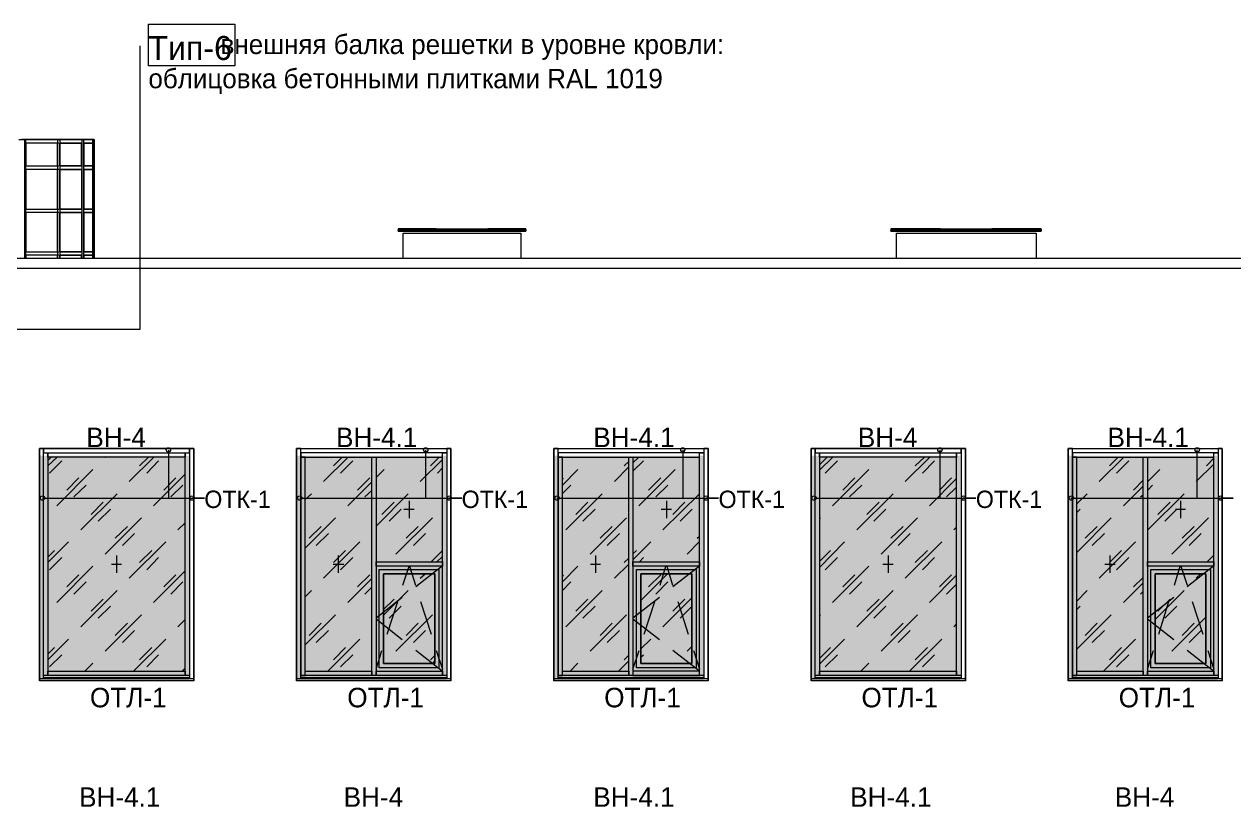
# Model space of a CAD drawing. Header units: millimetres. Extents: x 2294 to 908349, y -83289 to 219220.
# Drawn here: x 348288 to 362859, y 23204 to 32640 of the extents above; entities that cross this region are included whole.
import ezdxf

# ---------------------------------------------------------------- set-up
doc = ezdxf.new("R2010")
doc.units = ezdxf.units.MM
doc.layers.add('PDF _Геометрия', color=7, linetype='Continuous')
doc.layers.add('PDF _Текст', color=7, linetype='Continuous')

msp = doc.modelspace()

# ---------------------------------------------------------------- hatches: boundary and pattern name
at = {"transparency": 33554551}
h = msp.add_hatch(color=3, dxfattribs=at)
h.dxf.hatch_style = 1
h.paths.add_polyline_path([(348474.1, 27436.9), (350273.1, 27436.9), (350273.1, 24723.5), (348474.1, 24723.5)])
h = msp.add_hatch(color=3, dxfattribs=at)
h.dxf.hatch_style = 1
h.paths.add_polyline_path([(351573.5, 27436.9), (353372.6, 27436.9), (353372.6, 24723.5), (351573.5, 24723.5)])
h = msp.add_hatch(color=3, dxfattribs=at)
h.dxf.hatch_style = 1
h.paths.add_polyline_path([(354668.6, 27436.9), (356467.6, 27436.9), (356467.6, 24723.5), (354668.6, 24723.5)])
h = msp.add_hatch(color=3, dxfattribs=at)
h.dxf.hatch_style = 1
h.paths.add_polyline_path([(357768, 27436.9), (359567.1, 27436.9), (359567.1, 24723.5), (357768, 24723.5)])
h = msp.add_hatch(color=3, dxfattribs=at)
h.dxf.hatch_style = 1
h.paths.add_polyline_path([(360863.1, 27436.9), (362662.2, 27436.9), (362662.2, 24723.5), (360863.1, 24723.5)])

# ---------------------------------------------------------------- linework, layer by layer
at = {"layer": 'PDF _Геометрия', "lineweight": 9}
for points in [[(349785.5, 32640.4), (350826, 32640.4), (350826, 32137.7), (349785.5, 32137.7)], [(348705.8, 31250.3), (348775.7, 31250.3), (348841.3, 31250.3), (348906.9, 31250.3), (348963.7, 31250.3), (349011.8, 31250.3), (349055.5, 31250.3), (349081.7, 31250.3), (349099.2, 31250.3), (349108, 31250.3), (349099.2, 31250.3), (349081.7, 31250.3), (349055.5, 31250.3), (349011.8, 31250.3), (348963.7, 31250.3), (348906.9, 31250.3), (348841.3, 31250.3), (348775.7, 31250.3), (348705.8, 31250.3), (348259.9, 31250.3), (348705.8, 31250.3), (348775.7, 31250.3), (348845.7, 31250.3), (348911.2, 31250.3), (348972.4, 31250.3), (349020.5, 31250.3), (349064.2, 31250.3), (349094.8, 31250.3), (349112.3, 31250.3), (349116.7, 31250.3), (349112.3, 31250.3), (349094.8, 31250.3), (349064.2, 31250.3), (349020.5, 31250.3), (348972.4, 31250.3), (348911.2, 31250.3), (348845.7, 31250.3), (348775.7, 31250.3)], [(348308, 31206.6), (348308, 30931.2), (348688.3, 30931.2), (348688.3, 31206.6)], [(348718.9, 31250.3), (348688.3, 31250.3)], [(349007.4, 31206.6), (349011.8, 31206.6), (349055.5, 31206.6), (349081.7, 31206.6), (349099.2, 31206.6), (349108, 31206.6), (349099.2, 31206.6), (349081.7, 31206.6), (349055.5, 31206.6), (349011.8, 31206.6)], [(349007.4, 31206.6), (349020.5, 31206.6), (349064.2, 31206.6), (349094.8, 31206.6), (349112.3, 31206.6), (349116.7, 31206.6), (349112.3, 31206.6), (349094.8, 31206.6), (349064.2, 31206.6), (349020.5, 31206.6)], [(349116.7, 31250.3), (349116.7, 29820.8), (349116.7, 31250.3), (349129.8, 31250.3), (349129.8, 29820.8), (349129.8, 31250.3)], [(349007.4, 30931.2), (349020.5, 30931.2), (349064.2, 30931.2), (349094.8, 30931.2), (349112.3, 30931.2), (349116.7, 30931.2), (349112.3, 30931.2), (349094.8, 30931.2), (349064.2, 30931.2), (349020.5, 30931.2)], [(349007.4, 30931.2), (349011.8, 30931.2), (349055.5, 30931.2), (349081.7, 30931.2), (349099.2, 30931.2), (349108, 30931.2), (349099.2, 30931.2), (349081.7, 30931.2), (349055.5, 30931.2), (349011.8, 30931.2)], [(348308, 30887.4), (348308, 30410.9), (348688.3, 30410.9), (348688.3, 30887.4)], [(348718.9, 30887.4), (348775.7, 30887.4), (348841.3, 30887.4), (348906.9, 30887.4), (348963.7, 30887.4), (348976.8, 30887.4), (348963.7, 30887.4), (348906.9, 30887.4), (348841.3, 30887.4), (348775.7, 30887.4)], [(349007.4, 30887.4), (349011.8, 30887.4), (349055.5, 30887.4), (349081.7, 30887.4), (349099.2, 30887.4), (349108, 30887.4), (349099.2, 30887.4), (349081.7, 30887.4), (349055.5, 30887.4), (349011.8, 30887.4)], [(349007.4, 30887.4), (349020.5, 30887.4), (349064.2, 30887.4), (349094.8, 30887.4), (349112.3, 30887.4), (349116.7, 30887.4), (349112.3, 30887.4), (349094.8, 30887.4), (349064.2, 30887.4), (349020.5, 30887.4)], [(348308, 30371.6), (348308, 29895.1), (348688.3, 29895.1), (348688.3, 30371.6)], [(348718.9, 30371.6), (348775.7, 30371.6), (348841.3, 30371.6), (348906.9, 30371.6), (348963.7, 30371.6), (348976.8, 30371.6), (348963.7, 30371.6), (348906.9, 30371.6), (348841.3, 30371.6), (348775.7, 30371.6)], [(349007.4, 30410.9), (349020.5, 30410.9), (349064.2, 30410.9), (349094.8, 30410.9), (349112.3, 30410.9), (349116.7, 30410.9), (349112.3, 30410.9), (349094.8, 30410.9), (349064.2, 30410.9), (349020.5, 30410.9)], [(349007.4, 30410.9), (349011.8, 30410.9), (349055.5, 30410.9), (349081.7, 30410.9), (349099.2, 30410.9), (349108, 30410.9), (349099.2, 30410.9), (349081.7, 30410.9), (349055.5, 30410.9), (349011.8, 30410.9)], [(349007.4, 30371.6), (349011.8, 30371.6), (349055.5, 30371.6), (349081.7, 30371.6), (349099.2, 30371.6), (349108, 30371.6), (349099.2, 30371.6), (349081.7, 30371.6), (349055.5, 30371.6), (349011.8, 30371.6)], [(349007.4, 30371.6), (349020.5, 30371.6), (349064.2, 30371.6), (349094.8, 30371.6), (349112.3, 30371.6), (349116.7, 30371.6), (349112.3, 30371.6), (349094.8, 30371.6), (349064.2, 30371.6), (349020.5, 30371.6)], [(352793.2, 30166.1), (354332, 30166.1), (354332, 30174.9), (353873, 30174.9), (353873, 30170.5), (353252.2, 30170.5), (353252.2, 30174.9), (352793.2, 30174.9)], [(358729.8, 30166.1), (360539.6, 30166.1), (360539.6, 30174.9), (359945.1, 30174.9), (359945.1, 30170.5), (359324.3, 30170.5), (359324.3, 30174.9), (358729.8, 30174.9)], [(349007.4, 29895.1), (349020.5, 29895.1), (349064.2, 29895.1), (349094.8, 29895.1), (349112.3, 29895.1), (349116.7, 29895.1), (349112.3, 29895.1), (349094.8, 29895.1), (349064.2, 29895.1), (349020.5, 29895.1)], [(349007.4, 29895.1), (349011.8, 29895.1), (349055.5, 29895.1), (349081.7, 29895.1), (349099.2, 29895.1), (349108, 29895.1), (349099.2, 29895.1), (349081.7, 29895.1), (349055.5, 29895.1), (349011.8, 29895.1)], [(348718.9, 29855.8), (348775.7, 29855.8), (348841.3, 29855.8), (348906.9, 29855.8), (348963.7, 29855.8), (348976.8, 29855.8), (348963.7, 29855.8), (348906.9, 29855.8), (348841.3, 29855.8), (348775.7, 29855.8)], [(349007.4, 29855.8), (349011.8, 29855.8), (349055.5, 29855.8), (349081.7, 29855.8), (349099.2, 29855.8), (349108, 29855.8), (349099.2, 29855.8), (349081.7, 29855.8), (349055.5, 29855.8), (349011.8, 29855.8)], [(349007.4, 29855.8), (349020.5, 29855.8), (349064.2, 29855.8), (349094.8, 29855.8), (349112.3, 29855.8), (349116.7, 29855.8), (349112.3, 29855.8), (349094.8, 29855.8), (349064.2, 29855.8), (349020.5, 29855.8)], [(348474.1, 27525.7), (348474.1, 27447), (348474.1, 24815.3), (348474.1, 24736.6)], [(350227.1, 27420.8), (348574.6, 27420.8), (348574.6, 27473.2), (350227.1, 27473.2)], [(350332, 24736.6), (350332, 24815.3), (350332, 27447), (350332, 27525.7)], [(351569.1, 24815.3), (351569.1, 24736.6), (351569.1, 27525.7), (351569.1, 27447), (351569.1, 26131.2)], [(352526.5, 24789.1), (352474.1, 24789.1), (351674.1, 24789.1), (351674.1, 24841.6), (352474.1, 24841.6), (352474.1, 24789.1), (352474.1, 26131.2), (352474.1, 27420.8), (352526.5, 27420.8), (352526.5, 26131.2)], [(353326.5, 27447), (353326.5, 27473.2), (353379, 27473.2), (353379, 27447), (353379, 26131.2), (353379, 24789.1), (353326.5, 24789.1), (353326.5, 26131.2)], [(353427.1, 24736.6), (353427.1, 24815.3), (353427.1, 26131.2), (353427.1, 27447), (353427.1, 27525.7)], [(354668.6, 24815.3), (354668.6, 24736.6), (354668.6, 27525.7), (354668.6, 27447), (354668.6, 26131.2)], [(356526.5, 24736.6), (356526.5, 24815.3), (356526.5, 26131.2), (356526.5, 27447), (356526.5, 27525.7)], [(357768, 27525.7), (357768, 27447), (357768, 24815.3), (357768, 24736.6)], [(359521, 27420.8), (357868.6, 27420.8), (357868.6, 27473.2), (359521, 27473.2)], [(359626, 24736.6), (359626, 24815.3), (359626, 27447), (359626, 27525.7)], [(360863.1, 24815.3), (360863.1, 24736.6), (360863.1, 27525.7), (360863.1, 27447), (360863.1, 26131.2)], [(361820.5, 24789.1), (361768, 24789.1), (360968, 24789.1), (360968, 24841.6), (361768, 24841.6), (361768, 24789.1), (361768, 26131.2), (361768, 27420.8), (361820.5, 27420.8), (361820.5, 26131.2)], [(362620.5, 27447), (362620.5, 27473.2), (362672.9, 27473.2), (362672.9, 27447), (362672.9, 26131.2), (362672.9, 24789.1), (362620.5, 24789.1), (362620.5, 26131.2)], [(362721, 24736.6), (362721, 24815.3), (362721, 26131.2), (362721, 27447), (362721, 27525.7)], [(353326.5, 26104.9), (352526.5, 26104.9), (352526.5, 26157.4), (353326.5, 26157.4)], [(356421.6, 26104.9), (355621.6, 26104.9), (355621.6, 26157.4), (356421.6, 26157.4)], [(362620.5, 26104.9), (361820.5, 26104.9), (361820.5, 26157.4), (362620.5, 26157.4)], [(352565.9, 26065.6), (353282.8, 26065.6), (353282.8, 24880.9), (352565.9, 24880.9)], [(353282.8, 26065.6), (353282.8, 24880.9), (352565.9, 24880.9), (352565.9, 26065.6)], [(353234.7, 26013.1), (352618.3, 26013.1), (352618.3, 24933.4), (353234.7, 24933.4)], [(355665.3, 26065.6), (356382.3, 26065.6), (356382.3, 24880.9), (355665.3, 24880.9)], [(356382.3, 26065.6), (356382.3, 24880.9), (355665.3, 24880.9), (355665.3, 26065.6)], [(356329.8, 26013.1), (355717.8, 26013.1), (355717.8, 24933.4), (356329.8, 24933.4)], [(355717.8, 24933.4), (355717.8, 26013.1), (356329.8, 26013.1), (356329.8, 24933.4)], [(361859.8, 26065.6), (362576.8, 26065.6), (362576.8, 24880.9), (361859.8, 24880.9)], [(362576.8, 26065.6), (362576.8, 24880.9), (361859.8, 24880.9), (361859.8, 26065.6)], [(362524.3, 26013.1), (361912.3, 26013.1), (361912.3, 24933.4), (362524.3, 24933.4)], [(361912.3, 24933.4), (361912.3, 26013.1), (362524.3, 26013.1), (362524.3, 24933.4)], [(353326.5, 24789.1), (352526.5, 24789.1), (352526.5, 24841.6), (353326.5, 24841.6)], [(355573.5, 24789.1), (354773.5, 24789.1), (354773.5, 24841.6), (355573.5, 24841.6)], [(362620.5, 24789.1), (361820.5, 24789.1), (361820.5, 24841.6), (362620.5, 24841.6)], [(350332, 24723.5), (348474.1, 24723.5), (348474.1, 24749.8), (350332, 24749.8)], [(353427.1, 24723.5), (351569.1, 24723.5), (351569.1, 24749.8), (353427.1, 24749.8)], [(356526.5, 24723.5), (354668.6, 24723.5), (354668.6, 24749.8), (356526.5, 24749.8)], [(359626, 24723.5), (357768, 24723.5), (357768, 24749.8), (359626, 24749.8)], [(362721, 24723.5), (360863.1, 24723.5), (360863.1, 24749.8), (362721, 24749.8)]]:
    msp.add_lwpolyline(points, close=True, dxfattribs=at)
for points in [[(347687.2, 28964), (349685, 28964), (349685, 32378.1)], [(348224.9, 31250.3), (348286.1, 31250.3), (348290.5, 31250.3), (348290.5, 29820.8)], [(348688.3, 31250.3), (348688.3, 29820.8), (348688.3, 29855.8), (348308, 29855.8), (348308, 29820.8), (348308, 31250.3), (348277.4, 31250.3), (348308, 31250.3)], [(348705.8, 31206.6), (348290.5, 31206.6)], [(348718.9, 31250.3), (348718.9, 29820.8), (348718.9, 29855.8)], [(348976.8, 30931.2), (348976.8, 31206.6), (348976.8, 30931.2), (348963.7, 30931.2), (348906.9, 30931.2), (348841.3, 30931.2), (348775.7, 30931.2), (348718.9, 30931.2), (348775.7, 30931.2), (348841.3, 30931.2), (348906.9, 30931.2), (348963.7, 30931.2), (348976.8, 30931.2), (348972.4, 30931.2), (348911.2, 30931.2), (348845.7, 30931.2), (348775.7, 30931.2), (348718.9, 30931.2), (348775.7, 30931.2), (348845.7, 30931.2), (348911.2, 30931.2), (348972.4, 30931.2), (348985.5, 30931.2)], [(348718.9, 30931.2), (348718.9, 31206.6), (348775.7, 31206.6), (348841.3, 31206.6), (348906.9, 31206.6), (348963.7, 31206.6), (348976.8, 31206.6), (348963.7, 31206.6), (348906.9, 31206.6), (348841.3, 31206.6), (348775.7, 31206.6), (348718.9, 31206.6), (348775.7, 31206.6), (348845.7, 31206.6), (348911.2, 31206.6), (348972.4, 31206.6), (348976.8, 31206.6)], [(348985.5, 31206.6), (348972.4, 31206.6), (348911.2, 31206.6), (348845.7, 31206.6), (348775.7, 31206.6), (348718.9, 31206.6)], [(348985.5, 29820.8), (348985.5, 31250.3), (348976.8, 31250.3), (348998.7, 31250.3), (349007.4, 31250.3), (348985.5, 31250.3)], [(349007.4, 29855.8), (349007.4, 29820.8), (349007.4, 31250.3)], [(349007.4, 31206.6), (349007.4, 30931.2)], [(349116.7, 31206.6), (349116.7, 31250.3)], [(348290.5, 30931.2), (348705.8, 30931.2)], [(349116.7, 30887.4), (349116.7, 30931.2)], [(348705.8, 30887.4), (348290.5, 30887.4)], [(348985.5, 30887.4), (348972.4, 30887.4), (348911.2, 30887.4), (348845.7, 30887.4), (348775.7, 30887.4), (348718.9, 30887.4), (348775.7, 30887.4), (348845.7, 30887.4), (348911.2, 30887.4), (348972.4, 30887.4), (348976.8, 30887.4), (348976.8, 30410.9)], [(348976.8, 30887.4), (348976.8, 30410.9), (348963.7, 30410.9), (348906.9, 30410.9), (348841.3, 30410.9), (348775.7, 30410.9), (348718.9, 30410.9), (348775.7, 30410.9), (348841.3, 30410.9), (348906.9, 30410.9), (348963.7, 30410.9), (348976.8, 30410.9), (348972.4, 30410.9), (348911.2, 30410.9), (348845.7, 30410.9), (348775.7, 30410.9), (348718.9, 30410.9), (348775.7, 30410.9), (348845.7, 30410.9), (348911.2, 30410.9), (348972.4, 30410.9), (348985.5, 30410.9)], [(348718.9, 30410.9), (348718.9, 30887.4)], [(349007.4, 30887.4), (349007.4, 30410.9)], [(348290.5, 30410.9), (348705.8, 30410.9)], [(348705.8, 30371.6), (348290.5, 30371.6)], [(348985.5, 30371.6), (348972.4, 30371.6), (348911.2, 30371.6), (348845.7, 30371.6), (348775.7, 30371.6), (348718.9, 30371.6), (348775.7, 30371.6), (348845.7, 30371.6), (348911.2, 30371.6), (348972.4, 30371.6), (348976.8, 30371.6), (348976.8, 29895.1)], [(348976.8, 30371.6), (348976.8, 29895.1), (348963.7, 29895.1), (348906.9, 29895.1), (348841.3, 29895.1), (348775.7, 29895.1), (348718.9, 29895.1), (348775.7, 29895.1), (348841.3, 29895.1), (348906.9, 29895.1), (348963.7, 29895.1), (348976.8, 29895.1), (348972.4, 29895.1), (348911.2, 29895.1), (348845.7, 29895.1), (348775.7, 29895.1), (348718.9, 29895.1), (348775.7, 29895.1), (348845.7, 29895.1), (348911.2, 29895.1), (348972.4, 29895.1), (348985.5, 29895.1)], [(348718.9, 29895.1), (348718.9, 30371.6)], [(349007.4, 30371.6), (349007.4, 29895.1)], [(349116.7, 30371.6), (349116.7, 30410.9)], [(354332, 30166.1), (354332, 30144.3), (352793.2, 30144.3), (352793.2, 30153)], [(352793.2, 30166.1), (352793.2, 30144.3), (354332, 30144.3), (354332, 30153)], [(353252.2, 30170.5), (353873, 30170.5)], [(360539.6, 30166.1), (360539.6, 30144.3), (358729.8, 30144.3), (358729.8, 30153)], [(358729.8, 30166.1), (358729.8, 30144.3), (360539.6, 30144.3), (360539.6, 30153)], [(359324.3, 30170.5), (359945.1, 30170.5)], [(352854.4, 29820.8), (352854.4, 30122.4), (354161.5, 30122.4), (354270.8, 30122.4), (354270.8, 29820.8)], [(358795.4, 29820.8), (358795.4, 30122.4), (360369.1, 30122.4), (360478.4, 30122.4), (360478.4, 29820.8)], [(348290.5, 29895.1), (348705.8, 29895.1)], [(349116.7, 29855.8), (349116.7, 29895.1)], [(320356.1, 29230.6), (320356.1, 29715.9), (320334.3, 29715.9), (320334.3, 29230.6), (320334.3, 29698.4), (320273, 29698.4), (320273, 29820.8), (399730.8, 29820.8), (399761.4, 29816.4), (400382.1, 29777.1)], [(347695.9, 29698.4), (399730.8, 29698.4), (399730.8, 29820.8)], [(348705.8, 29855.8), (348290.5, 29855.8)], [(348985.5, 29855.8), (348972.4, 29855.8), (348911.2, 29855.8), (348845.7, 29855.8), (348775.7, 29855.8), (348718.9, 29855.8), (348775.7, 29855.8), (348845.7, 29855.8), (348911.2, 29855.8), (348972.4, 29855.8), (348976.8, 29855.8), (348976.8, 29820.8), (348976.8, 29855.8)], [(348522.2, 24749.8), (348522.2, 24815.3), (348522.2, 27447), (348522.2, 27525.7), (348522.2, 27473.2), (348548.4, 27473.2), (350279.5, 27473.2), (350279.5, 27525.7), (348548.4, 27525.7), (348522.2, 27525.7), (348474.1, 27525.7), (350332, 27525.7), (350279.5, 27525.7), (350279.5, 27447), (350279.5, 24815.3), (350279.5, 24749.8)], [(350279.5, 24789.1), (348522.2, 24789.1), (348522.2, 27447), (348522.2, 27473.2), (348574.6, 27473.2), (348574.6, 27447), (348574.6, 24789.1), (348522.2, 24789.1)], [(350279.5, 27447), (350279.5, 24789.1), (350227.1, 24789.1), (348574.6, 24789.1), (348574.6, 24841.6), (350227.1, 24841.6), (350227.1, 24789.1), (350227.1, 27447), (350227.1, 27473.2), (350279.5, 27473.2)], [(348574.6, 27315.9), (348683.9, 27420.8)], [(348574.6, 27381.4), (348614, 27420.8)], [(349265.3, 27420.8), (349269.7, 27420.8)], [(349553.9, 27127.9), (349851.1, 27420.8)], [(349676.3, 27315.9), (349785.5, 27420.8)], [(350026, 27503.8), (350026, 26926.8), (350458.8, 26926.8), (350310.1, 26926.8)], [(351621.6, 24749.8), (351621.6, 24815.3), (351621.6, 26131.2), (351621.6, 24789.1), (351674.1, 24789.1), (351674.1, 26131.2), (351674.1, 27420.8), (351621.6, 27420.8), (351621.6, 26131.2), (351621.6, 27447), (351621.6, 27525.7), (351569.1, 27525.7), (353427.1, 27525.7), (353379, 27525.7), (353379, 27473.2), (353352.8, 27473.2), (352500.3, 27473.2), (351621.6, 27473.2), (351621.6, 27420.8), (352500.3, 27420.8), (353326.5, 27420.8), (353326.5, 27473.2), (352500.3, 27473.2), (351647.8, 27473.2), (351621.6, 27473.2), (351621.6, 27525.7), (351647.8, 27525.7), (352500.3, 27525.7), (353352.8, 27525.7), (353379, 27525.7), (353379, 27447), (353379, 26131.2), (353379, 24815.3), (353379, 24749.8)], [(351892.6, 27127.9), (352189.9, 27420.8)], [(352015, 27315.9), (352120, 27420.8)], [(352767, 27420.8), (352771.3, 27420.8)], [(353121.1, 27503.8), (353121.1, 26926.8), (353558.2, 26926.8), (353405.2, 26926.8)], [(353182.3, 27315.9), (353287.2, 27420.8)], [(354721.1, 24749.8), (354721.1, 24815.3), (354721.1, 26131.2), (354721.1, 24789.1), (354773.5, 24789.1), (354773.5, 26131.2), (354773.5, 27420.8), (354721.1, 27420.8), (354721.1, 26131.2), (354721.1, 27447), (354721.1, 27525.7), (354668.6, 27525.7), (356526.5, 27525.7), (356474.1, 27525.7), (356474.1, 27473.2), (356447.8, 27473.2), (355595.4, 27473.2), (354721.1, 27473.2), (354721.1, 27420.8), (355595.4, 27420.8), (356421.6, 27420.8), (356421.6, 27473.2), (355595.4, 27473.2), (354747.3, 27473.2), (354721.1, 27473.2), (354721.1, 27525.7), (354747.3, 27525.7), (355595.4, 27525.7), (356447.8, 27525.7), (356474.1, 27525.7), (356474.1, 27447), (356474.1, 26131.2), (356474.1, 24815.3), (356474.1, 24749.8)], [(355105.8, 27420.8), (355110.1, 27420.8)], [(355398.6, 25960.7), (355573.5, 26131.2), (355573.5, 27420.8), (355621.6, 27420.8), (355621.6, 26131.2), (355621.6, 24789.1), (355573.5, 24789.1), (355573.5, 26131.2)], [(356421.6, 24841.6), (355621.6, 24841.6), (355621.6, 24789.1), (356421.6, 24789.1), (356421.6, 26131.2), (356421.6, 27447), (356421.6, 27473.2), (356474.1, 27473.2), (356474.1, 27447), (356474.1, 26131.2), (356474.1, 24789.1), (356421.6, 24789.1), (356421.6, 24841.6), (356102.5, 25090.7)], [(355621.6, 27350.8), (355691.5, 27420.8)], [(356220.5, 27503.8), (356220.5, 26926.8), (356653.3, 26926.8), (356504.7, 26926.8)], [(356273, 27420.8), (356277.3, 27420.8)], [(357816.1, 24749.8), (357816.1, 24815.3), (357816.1, 27447), (357816.1, 27525.7), (357816.1, 27473.2), (357842.4, 27473.2), (359573.5, 27473.2), (359573.5, 27525.7), (357842.4, 27525.7), (357816.1, 27525.7), (357768, 27525.7), (359626, 27525.7), (359573.5, 27525.7), (359573.5, 27447), (359573.5, 24815.3), (359573.5, 24749.8)], [(359573.5, 24789.1), (357816.1, 24789.1), (357816.1, 27447), (357816.1, 27473.2), (357868.6, 27473.2), (357868.6, 27447), (357868.6, 24789.1), (357816.1, 24789.1)], [(359573.5, 27447), (359573.5, 24789.1), (359521, 24789.1), (357868.6, 24789.1), (357868.6, 24841.6), (359521, 24841.6), (359521, 24789.1), (359521, 27447), (359521, 27473.2), (359573.5, 27473.2)], [(357868.6, 27263.4), (358030.3, 27420.8)], [(357868.6, 27329), (357960.4, 27420.8)], [(358611.8, 27420.8), (358611.8, 27420.8)], [(358900.3, 27127.9), (359197.5, 27420.8)], [(359022.7, 27315.9), (359132, 27420.8)], [(359319.9, 27503.8), (359319.9, 26926.8), (359752.7, 26926.8), (359599.7, 26926.8)], [(360915.6, 24749.8), (360915.6, 24815.3), (360915.6, 26131.2), (360915.6, 24789.1), (360968, 24789.1), (360968, 26131.2), (360968, 27420.8), (360915.6, 27420.8), (360915.6, 26131.2), (360915.6, 27447), (360915.6, 27525.7), (360863.1, 27525.7), (362721, 27525.7), (362672.9, 27525.7), (362672.9, 27473.2), (362646.7, 27473.2), (361794.3, 27473.2), (360915.6, 27473.2), (360915.6, 27420.8), (361794.3, 27420.8), (362620.5, 27420.8), (362620.5, 27473.2), (361794.3, 27473.2), (360941.8, 27473.2), (360915.6, 27473.2), (360915.6, 27525.7), (360941.8, 27525.7), (361794.3, 27525.7), (362646.7, 27525.7), (362672.9, 27525.7), (362672.9, 27447), (362672.9, 26131.2), (362672.9, 24815.3), (362672.9, 24749.8)], [(361239.1, 27127.9), (361536.3, 27420.8)], [(361361.5, 27315.9), (361466.4, 27420.8)], [(362113.4, 27420.8), (362117.8, 27420.8)], [(362415, 27503.8), (362415, 26926.8), (362852.2, 26926.8), (362699.2, 26926.8)], [(362528.7, 27315.9), (362620.5, 27407.7)], [(348592.1, 27228.4), (348740.7, 27377.1)], [(348679.5, 26835), (349116.7, 27272.2)], [(349763.7, 27228.4), (349908, 27377.1)], [(352098.1, 27228.4), (352246.7, 27377.1)], [(352526.5, 27176), (352622.7, 27272.2)], [(353059.9, 27127.9), (353326.5, 27390.2)], [(353265.3, 27228.4), (353326.5, 27289.6)], [(354773.5, 27084.2), (354957.1, 27272.2)], [(355398.6, 27127.9), (355573.5, 27302.8)], [(355516.7, 27315.9), (355573.5, 27368.3)], [(355621.6, 27250.3), (355748.4, 27377.1)], [(355691.5, 26835), (356128.7, 27272.2)], [(357938.5, 27228.4), (358087.2, 27377.1)], [(358026, 26835), (358463.1, 27272.2)], [(359110.1, 27228.4), (359254.4, 27377.1)], [(361444.5, 27228.4), (361593.2, 27377.1)], [(361820.5, 27123.5), (361969.1, 27272.2)], [(362406.3, 27127.9), (362620.5, 27337.7)], [(348801.9, 27023), (348946.2, 27171.6)], [(349846.7, 26835), (350227.1, 27215.3)], [(349969.2, 27023), (350113.4, 27171.6)], [(352185.5, 26835), (352474.1, 27123.5)], [(352303.6, 27023), (352452.2, 27171.6)], [(354773.5, 27154.1), (354786.6, 27171.6)], [(355809.6, 27023), (355958.2, 27171.6)], [(358148.4, 27023), (358292.6, 27171.6)], [(359193.2, 26835), (359521, 27162.9)], [(359315.6, 27023), (359459.8, 27171.6)], [(361650, 27023), (361768, 27141)], [(362611.7, 27228.4), (362620.5, 27237.2)], [(348885, 26939.9), (349033.6, 27084.2)], [(348972.4, 26542.1), (349409.6, 26979.3)], [(350056.6, 26939.9), (350200.8, 27084.2)], [(351674.1, 26909.3), (351748.4, 26979.3)], [(352391, 26939.9), (352474.1, 27018.6)], [(352526.5, 27071.1), (352535.3, 27084.2)], [(352526.5, 26590.2), (352915.6, 26979.3)], [(354773.5, 26983.6), (354874.1, 27084.2)], [(354812.9, 26542.1), (355250, 26979.3)], [(355897, 26939.9), (356041.3, 27084.2)], [(355980.1, 26542.1), (356421.6, 26979.3)], [(358231.4, 26939.9), (358380.1, 27084.2)], [(358318.9, 26542.1), (358756, 26979.3)], [(359398.6, 26939.9), (359521, 27057.9)], [(360968, 26856.9), (361094.8, 26979.3)], [(361532, 26835), (361768, 27071.1)], [(361737.4, 26939.9), (361768, 26966.1)], [(361820.5, 27018.6), (361881.7, 27084.2)], [(361824.9, 26542.1), (362262, 26979.3)], [(348509, 26926.8), (350458.8, 26926.8)], [(349094.8, 26730.1), (349239.1, 26878.7)], [(351608.5, 26926.8), (353558.2, 26926.8)], [(352596.5, 26730.1), (352745.1, 26878.7)], [(352924.3, 26891.8), (352924.3, 26686.4)], [(354703.6, 26926.8), (356653.3, 26926.8)], [(354935.3, 26730.1), (355079.5, 26878.7)], [(356023.8, 26891.8), (356023.8, 26686.4)], [(356102.5, 26730.1), (356246.7, 26878.7)], [(357803, 26926.8), (359752.7, 26926.8)], [(358436.9, 26730.1), (358585.5, 26878.7)], [(360898.1, 26926.8), (362852.2, 26926.8)], [(361942.9, 26730.1), (362091.5, 26878.7)], [(362218.3, 26891.8), (362218.3, 26686.4)], [(349177.9, 26647), (349326.5, 26791.3)], [(349265.3, 26249.2), (349702.5, 26690.7)], [(351674.1, 26323.5), (352036.9, 26690.7)], [(352683.9, 26647), (352828.2, 26791.3)], [(352767, 26249.2), (353208.5, 26690.7)], [(352863.1, 26791.3), (352985.5, 26791.3)], [(355018.3, 26647), (355167, 26791.3)], [(355105.8, 26249.2), (355542.9, 26690.7)], [(355962.6, 26791.3), (356085, 26791.3)], [(356189.9, 26647), (356334.2, 26791.3)], [(357868.6, 26677.6), (357881.7, 26690.7)], [(358524.3, 26647), (358668.6, 26791.3)], [(358611.8, 26249.2), (359048.9, 26690.7)], [(360968, 26751.9), (361007.4, 26791.3)], [(360968, 26271.1), (361383.3, 26690.7)], [(362030.3, 26647), (362174.6, 26791.3)], [(362113.4, 26249.2), (362554.9, 26690.7)], [(362157.1, 26791.3), (362279.5, 26791.3)], [(349383.4, 26441.6), (349532, 26585.8)], [(350139.6, 26542.1), (350227.1, 26629.5)], [(351722.2, 26441.6), (351866.4, 26585.8)], [(352889.4, 26441.6), (353033.6, 26585.8)], [(355228.2, 26441.6), (355372.4, 26585.8)], [(358729.8, 26441.6), (358878.4, 26585.8)], [(359486.1, 26542.1), (359521, 26577.1)], [(361068.6, 26441.6), (361212.8, 26585.8)], [(362235.8, 26441.6), (362380.1, 26585.8)], [(348574.6, 26148.7), (348823.8, 26397.8)], [(349470.8, 26354.1), (349615.1, 26498.4)], [(349553.9, 25960.7), (349995.4, 26397.8)], [(351805.2, 26354.1), (351953.8, 26498.4)], [(351892.6, 25960.7), (352329.8, 26397.8)], [(352976.8, 26354.1), (353121.1, 26498.4)], [(355311.2, 26354.1), (355459.8, 26498.4)], [(355621.6, 26183.6), (355835.8, 26397.8)], [(356273, 26249.2), (356421.6, 26402.2)], [(356395.4, 26441.6), (356421.6, 26467.8)], [(357868.6, 26091.8), (358170.2, 26397.8)], [(358817.2, 26354.1), (358961.5, 26498.4)], [(358900.3, 25960.7), (359341.8, 26397.8)], [(361151.6, 26354.1), (361300.3, 26498.4)], [(361239.1, 25960.7), (361676.2, 26397.8)], [(362323.2, 26354.1), (362467.5, 26498.4)], [(348574.6, 26214.2), (348653.3, 26292.9)], [(349400.8, 26236.1), (349400.8, 26026.3)], [(349676.3, 26148.7), (349824.9, 26292.9)], [(352015, 26148.7), (352159.3, 26292.9)], [(352071.9, 26236.1), (352071.9, 26026.3)], [(353191, 26157.4), (353326.5, 26292.9)], [(355171.3, 26236.1), (355171.3, 26026.3)], [(355621.6, 26253.6), (355665.3, 26292.9)], [(357868.6, 26161.8), (357999.7, 26292.9)], [(358694.8, 26236.1), (358694.8, 26026.3)], [(359022.7, 26148.7), (359171.3, 26292.9)], [(361361.5, 26148.7), (361505.7, 26292.9)], [(361365.8, 26236.1), (361365.8, 26026.3)], [(362537.4, 26157.4), (362620.5, 26240.5)], [(348592.1, 26061.2), (348740.7, 26209.9)], [(348679.5, 25667.8), (349116.7, 26104.9)], [(349339.6, 26131.2), (349462, 26131.2)], [(349763.7, 26061.2), (349908, 26209.9)], [(352010.7, 26131.2), (352137.5, 26131.2)], [(352098.1, 26061.2), (352246.7, 26209.9)], [(352850, 25877.6), (352924.3, 26104.9)], [(352928.7, 26104.9), (353003, 25877.6)], [(353322.1, 26104.9), (353007.4, 25855.8)], [(353260.9, 26157.4), (353326.5, 26223)], [(354773.5, 25917), (354957.1, 26104.9)], [(355110.1, 26131.2), (355232.5, 26131.2)], [(355516.7, 26148.7), (355573.5, 26201.1)], [(355700.3, 26157.4), (355748.4, 26209.9)], [(355949.5, 25877.6), (356019.4, 26104.9)], [(356028.2, 26104.9), (356098.1, 25877.6)], [(356421.6, 26104.9), (356102.5, 25855.8)], [(357938.5, 26061.2), (358087.2, 26209.9)], [(358026, 25667.8), (358463.1, 26104.9)], [(358633.6, 26131.2), (358756, 26131.2)], [(359110.1, 26061.2), (359254.4, 26209.9)], [(361304.6, 26131.2), (361431.4, 26131.2)], [(361444.5, 26061.2), (361593.2, 26209.9)], [(362144, 25877.6), (362213.9, 26104.9)], [(362222.7, 26104.9), (362297, 25877.6)], [(362616.1, 26104.9), (362297, 25855.8)], [(362607.4, 26157.4), (362620.5, 26170.5)], [(348801.9, 25855.8), (348946.2, 26000)], [(349846.7, 25667.8), (350227.1, 26048.1)], [(349969.2, 25855.8), (350113.4, 26000)], [(352185.5, 25667.8), (352474.1, 25956.3)], [(352303.6, 25855.8), (352452.2, 26000)], [(352618.3, 24933.4), (352618.3, 26013.1), (353234.7, 26013.1), (353234.7, 24933.4), (352618.3, 24933.4), (352622.7, 24937.7)], [(353059.9, 25960.7), (353116.7, 26013.1)], [(354773.5, 25982.5), (354786.6, 26000)], [(355717.8, 25694), (356036.9, 26013.1)], [(355809.6, 25855.8), (355958.2, 26000)], [(358148.4, 25855.8), (358292.6, 26000)], [(359193.2, 25667.8), (359521, 25995.7)], [(359315.6, 25855.8), (359459.8, 26000)], [(361650, 25855.8), (361768, 25969.4)], [(362406.3, 25960.7), (362463.1, 26013.1)], [(348885, 25768.3), (349033.6, 25917)], [(348972.4, 25374.9), (349409.6, 25812)], [(350056.6, 25768.3), (350200.8, 25917)], [(351674.1, 25737.7), (351748.4, 25812)], [(352391, 25768.3), (352474.1, 25851.4)], [(352618.3, 25514.8), (352915.6, 25812)], [(354773.5, 25812), (354874.1, 25917)], [(354812.9, 25374.9), (355250, 25812)], [(355897, 25768.3), (356041.3, 25917)], [(358231.4, 25768.3), (358380.1, 25917)], [(358318.9, 25374.9), (358756, 25812)], [(359398.6, 25768.3), (359521, 25890.7)], [(360968, 25685.3), (361094.8, 25812)], [(361532, 25667.8), (361768, 25903.8)], [(361737.4, 25768.3), (361768, 25798.9)], [(361912.3, 25462.3), (362262, 25812)], [(349094.8, 25562.9), (349239.1, 25707.1)], [(352841.3, 25729), (352526.5, 25479.8)], [(352618.3, 25584.7), (352745.1, 25707.1)], [(352662, 25287.5), (352788.8, 25680.9)], [(353064.2, 25680.9), (353191, 25287.5)], [(354935.3, 25562.9), (355079.5, 25707.1)], [(355940.7, 25729), (355621.6, 25479.8)], [(355757.1, 25287.5), (355883.9, 25680.9)], [(355980.1, 25374.9), (356329.8, 25724.6)], [(356102.5, 25562.9), (356246.7, 25707.1)], [(356163.7, 25680.9), (356286.1, 25287.5)], [(358436.9, 25562.9), (358585.5, 25707.1)], [(362135.2, 25729), (361820.5, 25479.8)], [(361942.9, 25562.9), (362091.5, 25707.1)], [(361956, 25287.5), (362078.4, 25680.9)], [(362358.2, 25680.9), (362485, 25287.5)], [(349177.9, 25479.8), (349326.5, 25624.1)], [(349265.3, 25082), (349702.5, 25519.2)], [(351674.1, 25156.3), (352036.9, 25519.2)], [(352683.9, 25479.8), (352828.2, 25624.1)], [(352767, 25082), (353208.5, 25519.2)], [(355018.3, 25479.8), (355167, 25624.1)], [(355105.8, 25082), (355542.9, 25519.2)], [(356189.9, 25479.8), (356329.8, 25619.7)], [(357868.6, 25510.4), (357881.7, 25519.2)], [(358524.3, 25479.8), (358668.6, 25624.1)], [(358611.8, 25082), (359048.9, 25519.2)], [(360968, 25584.7), (361007.4, 25624.1)], [(360968, 25103.9), (361383.3, 25519.2)], [(362030.3, 25479.8), (362174.6, 25624.1)], [(349383.4, 25270), (349532, 25418.6)], [(350139.6, 25374.9), (350227.1, 25462.3)], [(351722.2, 25270), (351866.4, 25418.6)], [(352841.3, 25217.5), (352526.5, 25466.7)], [(352889.4, 25270), (353033.6, 25418.6)], [(355228.2, 25270), (355372.4, 25418.6)], [(355940.7, 25217.5), (355621.6, 25466.7)], [(358729.8, 25270), (358878.4, 25418.6)], [(359486.1, 25374.9), (359521, 25409.9)], [(361068.6, 25270), (361212.8, 25418.6)], [(362135.2, 25217.5), (361820.5, 25466.7)], [(362113.4, 25082), (362524.3, 25492.9)], [(362235.8, 25270), (362380.1, 25418.6)], [(348574.6, 24977.1), (348823.8, 25226.3)], [(349470.8, 25186.9), (349615.1, 25331.2)], [(349606.3, 24841.6), (349995.4, 25226.3)], [(351805.2, 25186.9), (351953.8, 25331.2)], [(351945.1, 24841.6), (352329.8, 25226.3)], [(352976.8, 25186.9), (353121.1, 25331.2)], [(355311.2, 25186.9), (355459.8, 25331.2)], [(355717.8, 25108.2), (355835.8, 25226.3)], [(357868.6, 24924.6), (358170.2, 25226.3)], [(358817.2, 25186.9), (358961.5, 25331.2)], [(358952.7, 24841.6), (359341.8, 25226.3)], [(361151.6, 25186.9), (361300.3, 25331.2)], [(361291.5, 24841.6), (361676.2, 25226.3)], [(362323.2, 25186.9), (362467.5, 25331.2)], [(348574.6, 25047), (348653.3, 25125.7)], [(349676.3, 24977.1), (349824.9, 25125.7)], [(352015, 24977.1), (352159.3, 25125.7)], [(352526.5, 24863.4), (352596.5, 25090.7)], [(353322.1, 24841.6), (353007.4, 25090.7)], [(353252.2, 25090.7), (353326.5, 24863.4)], [(355621.6, 24863.4), (355695.9, 25090.7)], [(356273, 25082), (356329.8, 25138.8)], [(356351.7, 25090.7), (356421.6, 24863.4)], [(357868.6, 24994.6), (357999.7, 25125.7)], [(359022.7, 24977.1), (359171.3, 25125.7)], [(361361.5, 24977.1), (361505.7, 25125.7)], [(361820.5, 24863.4), (361890.4, 25090.7)], [(362616.1, 24841.6), (362297, 25090.7)], [(362546.2, 25090.7), (362620.5, 24863.4)], [(348592.1, 24894), (348740.7, 25038.3)], [(349020.5, 24841.6), (349116.7, 24937.7)], [(349763.7, 24894), (349908, 25038.3)], [(352098.1, 24894), (352246.7, 25038.3)], [(353182.3, 24977.1), (353234.7, 25029.5)], [(353204.1, 24933.4), (353234.7, 24964)], [(354865.3, 24841.6), (354957.1, 24937.7)], [(355446.7, 24841.6), (355573.5, 24964)], [(355516.7, 24977.1), (355573.5, 25033.9)], [(355717.8, 25007.7), (355748.4, 25038.3)], [(356124.3, 24933.4), (356128.7, 24937.7)], [(357938.5, 24894), (358087.2, 25038.3)], [(358366.9, 24841.6), (358463.1, 24937.7)], [(359110.1, 24894), (359254.4, 25038.3)], [(361444.5, 24894), (361593.2, 25038.3)], [(361964.8, 24933.4), (361969.1, 24937.7)], [(350192.1, 24841.6), (350227.1, 24876.5)], [(353379, 24789.1), (351621.6, 24789.1)], [(356474.1, 24789.1), (354721.1, 24789.1)], [(362672.9, 24789.1), (360915.6, 24789.1)], [(348474.1, 24749.8), (348474.1, 24749.8)], [(348474.1, 24723.5), (348474.1, 24727.9)], [(350279.5, 24758.5), (348522.2, 24758.5), (350279.5, 24758.5)], [(350279.5, 24758.5), (348522.2, 24758.5)], [(350332, 24749.8), (350332, 24749.8)], [(350332, 24727.9), (350332, 24723.5)], [(351569.1, 24749.8), (351569.1, 24749.8)], [(351569.1, 24723.5), (351569.1, 24727.9)], [(353379, 24758.5), (351621.6, 24758.5), (353379, 24758.5)], [(353379, 24758.5), (351621.6, 24758.5)], [(353427.1, 24749.8), (353427.1, 24749.8)], [(353427.1, 24727.9), (353427.1, 24723.5)], [(354668.6, 24749.8), (354668.6, 24749.8)], [(354668.6, 24723.5), (354668.6, 24727.9)], [(356474.1, 24758.5), (354721.1, 24758.5), (356474.1, 24758.5)], [(356474.1, 24758.5), (354721.1, 24758.5)], [(356526.5, 24749.8), (356526.5, 24749.8)], [(356526.5, 24727.9), (356526.5, 24723.5)], [(357768, 24749.8), (357768, 24749.8)], [(357768, 24723.5), (357768, 24727.9)], [(359573.5, 24758.5), (357816.1, 24758.5), (359573.5, 24758.5)], [(359573.5, 24758.5), (357816.1, 24758.5)], [(359626, 24749.8), (359626, 24749.8)], [(359626, 24727.9), (359626, 24723.5)], [(360863.1, 24749.8), (360863.1, 24749.8)], [(360863.1, 24723.5), (360863.1, 24727.9)], [(362672.9, 24758.5), (360915.6, 24758.5), (362672.9, 24758.5)], [(362672.9, 24758.5), (360915.6, 24758.5)], [(362721, 24749.8), (362721, 24749.8)], [(362721, 24727.9), (362721, 24723.5)]]:
    msp.add_lwpolyline(points, dxfattribs=at)
for points in [[(349999.8, 27508.2), (349999.8, 27525.7), (350008.5, 27534.4), (350026, 27534.4)], [(349999.8, 27508.2), (349999.8, 27525.7), (350008.5, 27534.4), (350026, 27534.4)], [(350026, 27482), (350008.5, 27482), (349999.8, 27495.1), (349999.8, 27508.2)], [(350026, 27482), (350008.5, 27482), (349999.8, 27495.1), (349999.8, 27508.2)], [(350026, 27534.4), (350039.1, 27534.4), (350052.2, 27525.7), (350052.2, 27508.2)], [(350026, 27534.4), (350039.1, 27534.4), (350052.2, 27525.7), (350052.2, 27508.2)], [(350052.2, 27508.2), (350052.2, 27495.1), (350039.1, 27482), (350026, 27482)], [(350052.2, 27508.2), (350052.2, 27495.1), (350039.1, 27482), (350026, 27482)], [(353099.2, 27508.2), (353099.2, 27525.7), (353107.9, 27534.4), (353125.4, 27534.4)], [(353099.2, 27508.2), (353099.2, 27525.7), (353107.9, 27534.4), (353125.4, 27534.4)], [(353125.4, 27482), (353107.9, 27482), (353099.2, 27495.1), (353099.2, 27508.2)], [(353125.4, 27482), (353107.9, 27482), (353099.2, 27495.1), (353099.2, 27508.2)], [(353125.4, 27534.4), (353138.5, 27534.4), (353151.7, 27525.7), (353151.7, 27508.2)], [(353125.4, 27534.4), (353138.5, 27534.4), (353151.7, 27525.7), (353151.7, 27508.2)], [(353151.7, 27508.2), (353151.7, 27495.1), (353138.5, 27482), (353125.4, 27482)], [(353151.7, 27508.2), (353151.7, 27495.1), (353138.5, 27482), (353125.4, 27482)], [(356198.6, 27508.2), (356198.6, 27525.7), (356207.4, 27534.4), (356220.5, 27534.4)], [(356198.6, 27508.2), (356198.6, 27525.7), (356207.4, 27534.4), (356220.5, 27534.4)], [(356220.5, 27482), (356207.4, 27482), (356198.6, 27495.1), (356198.6, 27508.2)], [(356220.5, 27482), (356207.4, 27482), (356198.6, 27495.1), (356198.6, 27508.2)], [(356220.5, 27534.4), (356233.6, 27534.4), (356246.7, 27525.7), (356246.7, 27508.2)], [(356220.5, 27534.4), (356233.6, 27534.4), (356246.7, 27525.7), (356246.7, 27508.2)], [(356246.7, 27508.2), (356246.7, 27495.1), (356233.6, 27482), (356220.5, 27482)], [(356246.7, 27508.2), (356246.7, 27495.1), (356233.6, 27482), (356220.5, 27482)], [(359293.7, 27508.2), (359293.7, 27525.7), (359302.5, 27534.4), (359319.9, 27534.4)], [(359293.7, 27508.2), (359293.7, 27525.7), (359302.5, 27534.4), (359319.9, 27534.4)], [(359319.9, 27482), (359302.5, 27482), (359293.7, 27495.1), (359293.7, 27508.2)], [(359319.9, 27482), (359302.5, 27482), (359293.7, 27495.1), (359293.7, 27508.2)], [(359319.9, 27534.4), (359333.1, 27534.4), (359346.2, 27525.7), (359346.2, 27508.2)], [(359319.9, 27534.4), (359333.1, 27534.4), (359346.2, 27525.7), (359346.2, 27508.2)], [(359346.2, 27508.2), (359346.2, 27495.1), (359333.1, 27482), (359319.9, 27482)], [(359346.2, 27508.2), (359346.2, 27495.1), (359333.1, 27482), (359319.9, 27482)], [(362393.2, 27508.2), (362393.2, 27525.7), (362401.9, 27534.4), (362419.4, 27534.4)], [(362393.2, 27508.2), (362393.2, 27525.7), (362401.9, 27534.4), (362419.4, 27534.4)], [(362419.4, 27482), (362401.9, 27482), (362393.2, 27495.1), (362393.2, 27508.2)], [(362419.4, 27482), (362401.9, 27482), (362393.2, 27495.1), (362393.2, 27508.2)], [(362419.4, 27534.4), (362432.5, 27534.4), (362445.6, 27525.7), (362445.6, 27508.2)], [(362419.4, 27534.4), (362432.5, 27534.4), (362445.6, 27525.7), (362445.6, 27508.2)], [(362445.6, 27508.2), (362445.6, 27495.1), (362432.5, 27482), (362419.4, 27482)], [(362445.6, 27508.2), (362445.6, 27495.1), (362432.5, 27482), (362419.4, 27482)], [(348482.8, 26926.8), (348482.8, 26944.3), (348491.6, 26953), (348509, 26953)], [(348482.8, 26926.8), (348482.8, 26944.3), (348491.6, 26953), (348509, 26953)], [(348509, 26900.6), (348491.6, 26900.6), (348482.8, 26913.7), (348482.8, 26926.8)], [(348509, 26900.6), (348491.6, 26900.6), (348482.8, 26913.7), (348482.8, 26926.8)], [(348509, 26953), (348522.2, 26953), (348535.3, 26944.3), (348535.3, 26926.8)], [(348509, 26953), (348522.2, 26953), (348535.3, 26944.3), (348535.3, 26926.8)], [(348535.3, 26926.8), (348535.3, 26913.7), (348522.2, 26900.6), (348509, 26900.6)], [(348535.3, 26926.8), (348535.3, 26913.7), (348522.2, 26900.6), (348509, 26900.6)], [(350283.9, 26926.8), (350283.9, 26944.3), (350292.6, 26953), (350310.1, 26953)], [(350283.9, 26926.8), (350283.9, 26944.3), (350292.6, 26953), (350310.1, 26953)], [(350310.1, 26900.6), (350292.6, 26900.6), (350283.9, 26913.7), (350283.9, 26926.8)], [(350310.1, 26900.6), (350292.6, 26900.6), (350283.9, 26913.7), (350283.9, 26926.8)], [(350310.1, 26953), (350323.3, 26953), (350336.4, 26944.3), (350336.4, 26926.8)], [(350310.1, 26953), (350323.3, 26953), (350336.4, 26944.3), (350336.4, 26926.8)], [(350336.4, 26926.8), (350336.4, 26913.7), (350323.3, 26900.6), (350310.1, 26900.6)], [(350336.4, 26926.8), (350336.4, 26913.7), (350323.3, 26900.6), (350310.1, 26900.6)], [(351582.3, 26926.8), (351582.3, 26944.3), (351591, 26953), (351608.5, 26953)], [(351582.3, 26926.8), (351582.3, 26944.3), (351591, 26953), (351608.5, 26953)], [(351608.5, 26900.6), (351591, 26900.6), (351582.3, 26913.7), (351582.3, 26926.8)], [(351608.5, 26900.6), (351591, 26900.6), (351582.3, 26913.7), (351582.3, 26926.8)], [(351608.5, 26953), (351621.6, 26953), (351634.7, 26944.3), (351634.7, 26926.8)], [(351608.5, 26953), (351621.6, 26953), (351634.7, 26944.3), (351634.7, 26926.8)], [(351634.7, 26926.8), (351634.7, 26913.7), (351621.6, 26900.6), (351608.5, 26900.6)], [(351634.7, 26926.8), (351634.7, 26913.7), (351621.6, 26900.6), (351608.5, 26900.6)], [(353383.4, 26926.8), (353383.4, 26944.3), (353392.1, 26953), (353409.6, 26953)], [(353383.4, 26926.8), (353383.4, 26944.3), (353392.1, 26953), (353409.6, 26953)], [(353409.6, 26900.6), (353392.1, 26900.6), (353383.4, 26913.7), (353383.4, 26926.8)], [(353409.6, 26900.6), (353392.1, 26900.6), (353383.4, 26913.7), (353383.4, 26926.8)], [(353409.6, 26953), (353422.7, 26953), (353435.8, 26944.3), (353435.8, 26926.8)], [(353409.6, 26953), (353422.7, 26953), (353435.8, 26944.3), (353435.8, 26926.8)], [(353435.8, 26926.8), (353435.8, 26913.7), (353422.7, 26900.6), (353409.6, 26900.6)], [(353435.8, 26926.8), (353435.8, 26913.7), (353422.7, 26900.6), (353409.6, 26900.6)], [(354681.7, 26926.8), (354681.7, 26944.3), (354690.5, 26953), (354707.9, 26953)], [(354681.7, 26926.8), (354681.7, 26944.3), (354690.5, 26953), (354707.9, 26953)], [(354707.9, 26900.6), (354690.5, 26900.6), (354681.7, 26913.7), (354681.7, 26926.8)], [(354707.9, 26900.6), (354690.5, 26900.6), (354681.7, 26913.7), (354681.7, 26926.8)], [(354707.9, 26953), (354721.1, 26953), (354734.2, 26944.3), (354734.2, 26926.8)], [(354707.9, 26953), (354721.1, 26953), (354734.2, 26944.3), (354734.2, 26926.8)], [(354734.2, 26926.8), (354734.2, 26913.7), (354721.1, 26900.6), (354707.9, 26900.6)], [(354734.2, 26926.8), (354734.2, 26913.7), (354721.1, 26900.6), (354707.9, 26900.6)], [(356478.4, 26926.8), (356478.4, 26944.3), (356487.2, 26953), (356504.7, 26953)], [(356478.4, 26926.8), (356478.4, 26944.3), (356487.2, 26953), (356504.7, 26953)], [(356504.7, 26900.6), (356487.2, 26900.6), (356478.4, 26913.7), (356478.4, 26926.8)], [(356504.7, 26900.6), (356487.2, 26900.6), (356478.4, 26913.7), (356478.4, 26926.8)], [(356504.7, 26953), (356517.8, 26953), (356530.9, 26944.3), (356530.9, 26926.8)], [(356504.7, 26953), (356517.8, 26953), (356530.9, 26944.3), (356530.9, 26926.8)], [(356530.9, 26926.8), (356530.9, 26913.7), (356517.8, 26900.6), (356504.7, 26900.6)], [(356530.9, 26926.8), (356530.9, 26913.7), (356517.8, 26900.6), (356504.7, 26900.6)], [(357776.8, 26926.8), (357776.8, 26944.3), (357785.5, 26953), (357803, 26953)], [(357776.8, 26926.8), (357776.8, 26944.3), (357785.5, 26953), (357803, 26953)], [(357803, 26900.6), (357785.5, 26900.6), (357776.8, 26913.7), (357776.8, 26926.8)], [(357803, 26900.6), (357785.5, 26900.6), (357776.8, 26913.7), (357776.8, 26926.8)], [(357803, 26953), (357816.1, 26953), (357829.2, 26944.3), (357829.2, 26926.8)], [(357803, 26953), (357816.1, 26953), (357829.2, 26944.3), (357829.2, 26926.8)], [(357829.2, 26926.8), (357829.2, 26913.7), (357816.1, 26900.6), (357803, 26900.6)], [(357829.2, 26926.8), (357829.2, 26913.7), (357816.1, 26900.6), (357803, 26900.6)], [(359577.9, 26926.8), (359577.9, 26944.3), (359586.6, 26953), (359604.1, 26953)], [(359577.9, 26926.8), (359577.9, 26944.3), (359586.6, 26953), (359604.1, 26953)], [(359604.1, 26900.6), (359586.6, 26900.6), (359577.9, 26913.7), (359577.9, 26926.8)], [(359604.1, 26900.6), (359586.6, 26900.6), (359577.9, 26913.7), (359577.9, 26926.8)], [(359604.1, 26953), (359617.2, 26953), (359630.3, 26944.3), (359630.3, 26926.8)], [(359604.1, 26953), (359617.2, 26953), (359630.3, 26944.3), (359630.3, 26926.8)], [(359630.3, 26926.8), (359630.3, 26913.7), (359617.2, 26900.6), (359604.1, 26900.6)], [(359630.3, 26926.8), (359630.3, 26913.7), (359617.2, 26900.6), (359604.1, 26900.6)], [(360876.2, 26926.8), (360876.2, 26944.3), (360885, 26953), (360902.5, 26953)], [(360876.2, 26926.8), (360876.2, 26944.3), (360885, 26953), (360902.5, 26953)], [(360902.5, 26900.6), (360885, 26900.6), (360876.2, 26913.7), (360876.2, 26926.8)], [(360902.5, 26900.6), (360885, 26900.6), (360876.2, 26913.7), (360876.2, 26926.8)], [(360902.5, 26953), (360915.6, 26953), (360928.7, 26944.3), (360928.7, 26926.8)], [(360902.5, 26953), (360915.6, 26953), (360928.7, 26944.3), (360928.7, 26926.8)], [(360928.7, 26926.8), (360928.7, 26913.7), (360915.6, 26900.6), (360902.5, 26900.6)], [(360928.7, 26926.8), (360928.7, 26913.7), (360915.6, 26900.6), (360902.5, 26900.6)], [(362677.3, 26926.8), (362677.3, 26944.3), (362686.1, 26953), (362699.2, 26953)], [(362677.3, 26926.8), (362677.3, 26944.3), (362686.1, 26953), (362699.2, 26953)], [(362699.2, 26900.6), (362686.1, 26900.6), (362677.3, 26913.7), (362677.3, 26926.8)], [(362699.2, 26900.6), (362686.1, 26900.6), (362677.3, 26913.7), (362677.3, 26926.8)], [(362699.2, 26953), (362712.3, 26953), (362725.4, 26944.3), (362725.4, 26926.8)], [(362699.2, 26953), (362712.3, 26953), (362725.4, 26944.3), (362725.4, 26926.8)], [(362725.4, 26926.8), (362725.4, 26913.7), (362712.3, 26900.6), (362699.2, 26900.6)], [(362725.4, 26926.8), (362725.4, 26913.7), (362712.3, 26900.6), (362699.2, 26900.6)]]:
    msp.add_open_spline(points, degree=3, dxfattribs=at)

# ---------------------------------------------------------------- texts
at = {"layer": 'PDF _Текст', "attachment_point": 4, "style": ''}
for s, insert, char_height in [('Тип-6 ', (349784.6, 32351.2), 289.45), ('          внешняя балка решетки в уровне кровли:', (349784.6, 32361.9), 234.041), ('облицовка бетонными плитками RAL 1019', (349784.6, 31951), 234.041), ('ВН-4', (349037.1, 27658.6), 235.29), ('ВН-4.1', (352044.7, 27658.6), 235.29), ('ВН-4.1', (355144, 27658.6), 235.29), ('ВН-4', (358330.9, 27658.6), 235.29), ('ВН-4.1', (361338.4, 27658.6), 235.29), ('ОТК-1', (350457.8, 26910.5), 209.3), ('ОТК-1', (353557.2, 26910.5), 209.3), ('ОТК-1', (356652.2, 26910.5), 209.3), ('ОТК-1', (359751.6, 26910.5), 209.3), ('ОТЛ-1', (349080.5, 24519.9), 235.29), ('ОТЛ-1', (352180.1, 24519.9), 235.29), ('ОТЛ-1', (355274.9, 24519.9), 235.29), ('ОТЛ-1', (358374.1, 24519.9), 235.29), ('ОТЛ-1', (361473.3, 24519.9), 235.29), ('ВН-4.1', (348949.7, 23322.1), 235.29), ('ВН-4', (352136.5, 23322.1), 235.29), ('ВН-4.1', (355144, 23322.1), 235.29), ('ВН-4.1', (358239.1, 23322.1), 235.29), ('ВН-4', (361425.9, 23322.1), 235.29)]:
    msp.add_mtext(s, dxfattribs=dict(at, insert=insert, char_height=char_height))

doc.saveas('drawing.dxf')
